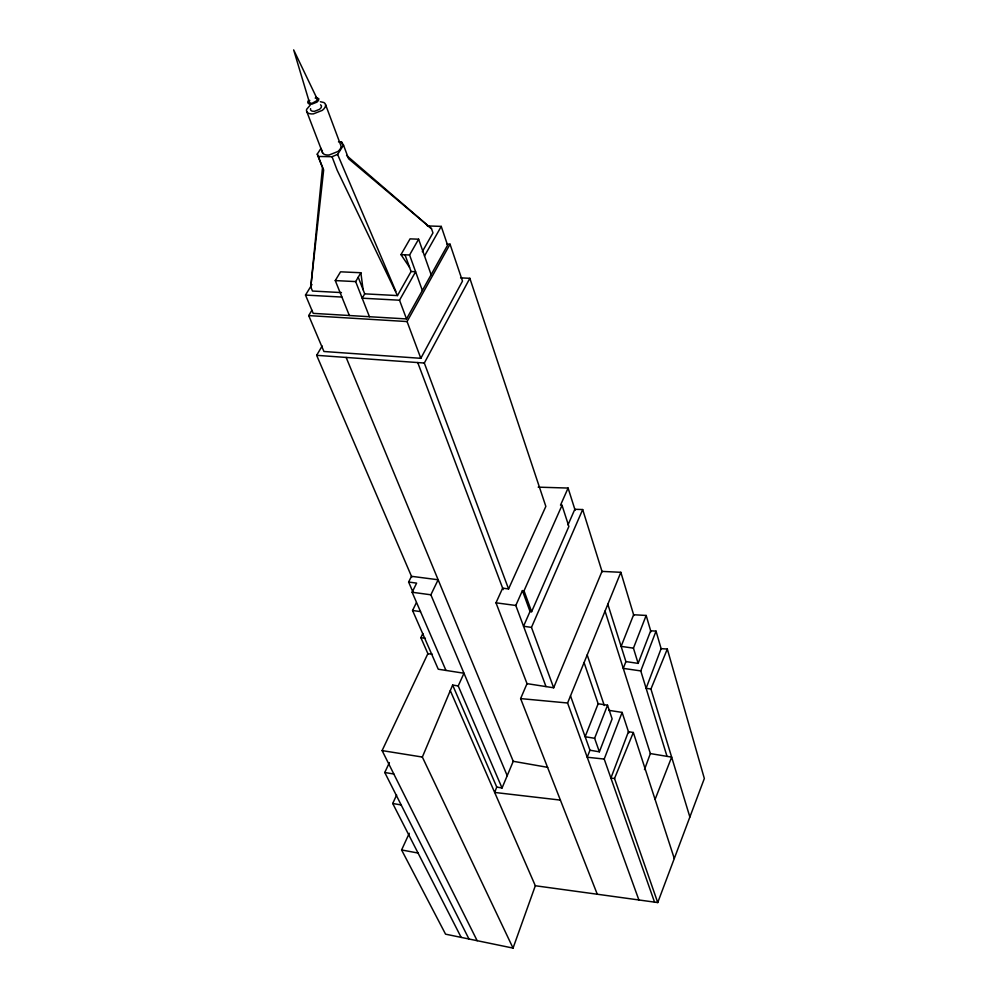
<?xml version="1.0" encoding="UTF-8"?>
<svg xmlns="http://www.w3.org/2000/svg" width="998" height="998" viewBox="0 0 998 998"><rect width="100%" height="100%" fill="white"/><g stroke="black" fill="none" stroke-linecap="round" stroke-linejoin="round"><path stroke-width="1.5" d="M341.428 292.589L312.486 291.042L310.777 286.95L322.491 167.614L317.264 154.104L320.994 148.34M310.777 286.95L323.651 169.984L317.264 154.104M409.267 833.28L401.595 849.959L445.557 934.165L513.047 948.1L535.327 885.75L450.285 690.616L452.63 685.052L458.219 685.938L502.044 788.008L496.755 787.048L452.63 685.052M644.483 769.595L650.359 753.577L605.05 611.1L620.843 572.303L601.994 571.392L553.665 687.784L527.019 683.642L520.619 698.6L597.278 894.233L657.744 902.566L704.339 778.502L667.313 649.049L661.113 648.65L646.118 688.296L650.933 689.032L689.88 817.038M654.538 902.117L604.214 759.066L622.116 712.41L608.743 710.314M655.087 799.41L671.654 757.145L667.026 756.359L640.778 670.93L656.035 631.123L650.671 630.798L638.134 663.383L625.908 661.587L607.832 604.227M496.755 787.048L494.671 792.449L560.389 800.097M599.374 751.818L612.123 718.847L607.533 705.212L598.151 703.74L585.14 736.724L594.621 738.295L599.374 751.818L589.98 750.222L570.507 695.893L605.05 611.1M625.908 661.587L623.263 668.373L640.778 670.93M633.443 648.151L646.168 615.454L633.618 614.743L621.118 646.38L633.443 648.151L638.134 663.383M594.621 738.295L607.533 705.212M589.98 750.222L587.211 757.233L604.214 759.066M614.519 778.49L633.331 732.495L628.441 731.696L610.901 778.091L614.519 778.49L657.744 902.566M638.882 899.947L567.588 703.004L570.507 695.893M650.933 689.032L667.313 649.049M513.047 948.1L422.354 757.058L450.285 690.616M502.044 788.008L513.246 761.299L346.144 357.434M553.665 687.784L531.472 627.393L582.682 509.554L574.823 509.292L567.987 524.911M531.622 611.687L524.025 590.828L522.416 590.616L530.025 611.462L531.622 611.687L568.872 526.482L562.024 505.3L560.502 505.163L568.099 488.059L538.184 487.149M530.025 611.462L523.538 626.245L531.472 627.393M524.025 590.828L562.024 505.3M545.993 686.562L515.804 605.462L522.416 590.616M527.169 684.029L495.994 602.817L502.643 588.146L508.568 588.945L545.844 506.41L469.846 278.305L460.589 277.856M458.219 685.938L463.983 673.238L438.259 669.221L412.561 610.489L416.366 602.717M461.176 937.409L392.725 803.49L396.618 795.007M468.973 939.006L384.766 772.502L389.382 762.622M477.169 940.702L382.109 750.596L427.88 653.628L432.384 654.301M428.142 654.226L420.869 637.672L422.853 633.53M507.209 775.671L430.874 594.796L438.134 579.763L411.475 576.308L408.619 582.046L412.923 592.001M445.969 670.431L412.124 592.251L416.628 583.119L408.619 582.046M508.568 588.945L424.325 363.035L469.846 278.305M311.875 310.316L308.706 315.593L323.938 351.496L420.819 358.319L462.486 281.099L450.036 244.198L446.942 244.073M309.779 100.399L309.293 101.285A4.404 2.295 -21.1 0 0 312.199 103.256L317.139 100.511A4.429 2.308 -21.1 0 0 315.168 98.066M311.95 284.53L305.5 295.071L313.21 313.36L406.523 318.936L447.591 245.159L441.241 226.396L427.381 225.922M420.819 358.319L407.072 321.556L450.036 244.198M399.524 300.211L415.617 271.743L411.076 271.531L397.454 295.583L364.719 293.849L362.174 298.19L399.524 300.211L406.523 318.936M424.524 255.962L441.241 226.396M422.291 251.733L432.957 232.908L431.51 228.717L346.556 155.463M422.354 290.493L409.579 254.989L418.611 239.196L410.053 238.871L400.984 254.627L409.567 267.352M369.46 316.728L355.662 281.598L360.864 272.741L340.543 271.818L335.266 280.575L349.35 315.518M411.812 577.094L316.653 355.325L322.154 345.994M308.607 100.287L307.871 101.534A5.901 3.069 -21.1 0 0 311.813 104.166L316.927 102.145L318.474 100.461L318.824 98.79L315.842 97.168M318.412 156.449L332.035 156.711L337.598 154.403L343.512 145.134L341.491 141.903L338.484 141.866M310.216 105.152L306.611 109.381A10.105 5.289 -21.1 0 0 313.422 113.872L322.292 110.366A10.155 5.314 -21.1 0 0 323.863 102.52L320.37 101.721M400.984 254.627L409.579 254.989M335.266 280.575L355.662 281.598M305.5 295.071L341.915 297.067M308.706 315.593L407.072 321.556M316.653 355.325L424.325 363.035M401.595 849.959L418.05 853.04M520.619 698.6L567.588 703.004M495.994 602.817L515.804 605.462M412.124 592.251L430.874 594.796M597.278 894.233L535.327 885.75M412.561 610.489L420.507 611.612M420.869 637.672L425.398 638.333M382.109 750.596L422.354 757.058M650.359 753.577L667.026 756.359M384.766 772.502L393.823 774.011M392.725 803.49L401.171 804.949M513.246 761.299L547.702 767.35M431.51 228.717L348.576 158.719L343.512 145.134M320.545 104.778L321.506 105.938L321.169 107.609L319.622 109.281L314.532 111.302A5.876 3.081 -21.1 0 1 310.59 108.657M397.454 295.583L337.199 170.284L332.035 156.711M317.364 99.313L293.662 49.9L309.43 102.445M395.882 291.404L337.598 154.403M358.232 277.257L364.719 293.849M306.91 111.963L322.666 152.993M417.725 362.524L503.192 589.606M341.491 141.903L342.514 144.61M325.548 104.603L340.942 145.77A9.955 5.389 -21 0 1 337.798 151.559L329.103 154.989A9.905 5.364 -21 0 1 322.342 150.374M405.013 254.802L411.076 271.531M418.611 239.196L431.124 274.712M584.055 662.547L598.363 704.376M587.186 654.925L604.301 705.511M622.116 712.41L628.827 732.856M633.331 732.495L674.274 858.48M568.099 488.059L575.147 510.302M582.682 509.554L602.131 571.817M620.843 572.303L633.855 615.529M646.168 615.454L650.958 631.809M656.035 631.123L661.2 648.925M360.864 272.741L363.097 289.707"/></g></svg>
